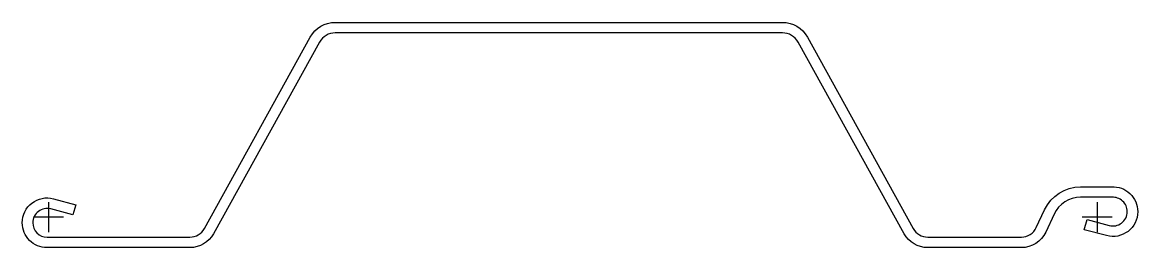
# Model space of a CAD drawing. Header units: millimetres. Extents: x -17 to 727, y -20 to 130.
import ezdxf

# ---------------------------------------------------------------- set-up
doc = ezdxf.new("R2010")
doc.units = ezdxf.units.MM
doc.header["$LTSCALE"] = 0.2

msp = doc.modelspace()

# ---------------------------------------------------------------- linework, layer by layer
at = {"flags": 128}
msp.add_lwpolyline([(571.12, -10.99), (500.42, 116.55, 0.272631), (489.92, 122.74), (191.4, 122.74, 0.272631), (180.91, 116.55), (110.21, -10.99, -0.272631), (94.47, -20.26), (-0.92, -20.26, -0.414214), (-17.42, -3.76), (-17.42, -3.65, -0.493145), (3.35, 12.29), (18.21, 8.31), (16.39, 1.54), (1.54, 5.52, 0.493145), (-10.42, -3.65), (-10.42, -3.76, 0.414214), (-0.92, -13.26), (94.47, -13.26, 0.272631), (104.09, -7.6), (174.78, 119.95, -0.272631), (191.4, 129.74), (489.92, 129.74, -0.272631), (506.54, 119.95), (577.24, -7.6, 0.272631), (586.86, -13.26), (649.35, -13.26, 0.291473), (659.32, -6.91), (664.85, 4.94, -0.291473), (688.87, 20.24), (709.53, 20.24, -0.431642), (727.01, 3.76), (727.01, 3.65, -0.493145), (706.24, -12.28), (691.39, -8.31), (693.2, -1.54), (708.05, -5.52, 0.493145), (720.01, 3.65), (720.01, 3.76, 0.437231), (709.77, 13.24), (688.87, 13.24, 0.291473), (671.19, 1.98), (665.67, -9.87, -0.291473), (649.35, -20.26), (586.86, -20.26, -0.272631)], format="xyb", close=True, dxfattribs=at)
at = {"layer": 'DEFPOINTS'}
for p, q in [((0, 10.08), (0, -9.92)), ((700, 10.08), (700, -9.92)), ((10, 0), (-10, 0)), ((710, 0), (690, 0))]:
    msp.add_line(p, q, dxfattribs=at)

doc.saveas('drawing.dxf')
